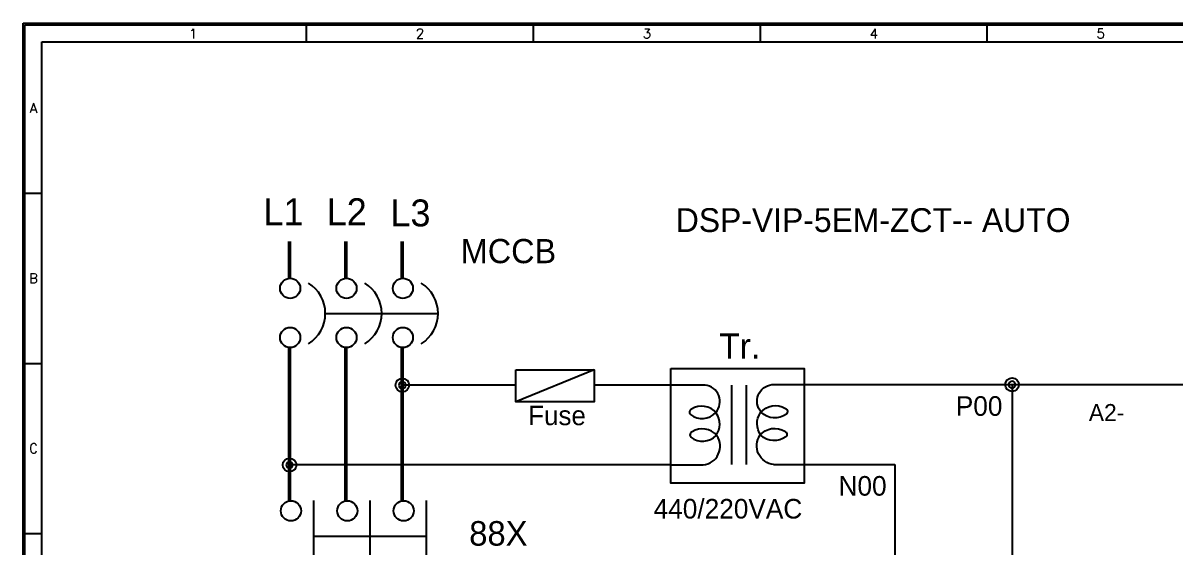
# Model space of a CAD drawing. Header units: millimetres. Extents: x 25 to 865, y 44 to 1047.
# Drawn here: x 457.3 to 660.6, y 841.6 to 934.1 of the extents above; entities that cross this region are included whole.
import ezdxf
from ezdxf.enums import TextEntityAlignment as Align

# ---------------------------------------------------------------- set-up
doc = ezdxf.new("R2010")
doc.units = ezdxf.units.MM
for name, color, linetype in [('20', 2, 'Continuous'), ('30', 3, 'Continuous'), ('4', 133, 'Continuous'), ('70', 7, 'Continuous'), ('ASHADE', 7, 'Continuous')]:
    doc.layers.add(name, color=color, linetype=linetype)
doc.styles.add('ghs', font='NGULIM.TTF')
doc.styles.add('SIMPLEX', font='SIMPLEX')

msp = doc.modelspace()

# ---------------------------------------------------------------- linework, layer by layer
for p, q in [((510.626, 882.907), (530.506, 882.907)), ((611.038, 856.269), (611.038, 732.523)), ((508.548, 843.616), (528.428, 843.616))]:
    msp.add_line(p, q)
at = {"layer": '20', "color": 7}
for p, q in [((460.635, 930.798), (834.035, 930.798)), ((460.635, 692.098), (460.635, 930.798))]:
    msp.add_line(p, q, dxfattribs=at)
at = {"layer": '30', "color": 7}
for p, q in [((507.335, 930.798), (507.335, 934.098)), ((547.335, 930.798), (547.335, 934.098)), ((587.335, 930.798), (587.335, 934.098)), ((627.335, 930.798), (627.335, 934.098)), ((457.335, 904.098), (460.635, 904.098)), ((457.335, 874.098), (460.635, 874.098)), ((457.335, 844.098), (460.635, 844.098))]:
    msp.add_line(p, q, dxfattribs=at)
at = {"layer": '4', "color": 0}
for centre in [(524.204, 870.259), (631.716, 870.345), (504.324, 856.182)]:
    msp.add_circle(centre, 1.2, dxfattribs=at)
at = {"layer": '70', "color": 7}
for p, q in [((457.335, 664.098), (457.335, 934.098)), ((457.335, 934.098), (837.335, 934.098)), ((457.635, 664.398), (457.635, 933.798)), ((457.635, 933.798), (837.035, 933.798))]:
    msp.add_line(p, q, dxfattribs=at)
at = {"layer": 'ASHADE', "color": 7, "linetype": 'ByBlock', "lineweight": 50, "ltscale": 2}
for p, q in [((504.324, 895.576), (504.324, 889.097)), ((514.264, 895.576), (514.264, 889.097)), ((524.204, 895.576), (524.204, 889.097)), ((504.324, 876.883), (504.324, 849.857)), ((514.264, 876.883), (514.264, 849.857)), ((524.204, 876.883), (524.204, 849.857))]:
    msp.add_line(p, q, dxfattribs=at)
at = {"layer": 'ASHADE', "ltscale": 2}
for p, q in [((558.052, 872.973), (544.234, 867.298)), ((544.234, 870.259), (524.204, 870.259)), ((571.536, 870.259), (558.052, 870.259)), ((577.581, 870.259), (571.536, 870.259)), ((582.245, 870.259), (582.245, 856.269)), ((584.836, 870.259), (584.836, 856.269)), ((589.351, 870.345), (595.026, 870.345)), ((595.026, 870.345), (756.794, 870.345)), ((631.716, 870.345), (631.716, 815.061)), ((541.405, 856.182), (504.324, 856.182)), ((571.536, 856.182), (541.405, 856.182)), ((571.536, 856.182), (577.26, 856.182)), ((589.672, 856.269), (611.038, 856.269)), ((508.548, 849.898), (508.548, 837.335)), ((518.488, 849.898), (518.488, 837.335)), ((528.428, 849.898), (528.428, 837.335))]:
    msp.add_line(p, q, dxfattribs=at)
at = {"layer": 'ASHADE'}
msp.add_lwpolyline([(544.234, 872.973), (558.052, 872.973), (558.052, 867.298), (544.234, 867.298)], close=True, dxfattribs=at)
at = {"layer": 'ASHADE', "ltscale": 2}
msp.add_lwpolyline([(571.536, 873.195), (595.026, 873.195), (595.026, 852.987), (571.536, 852.987)], close=True, dxfattribs=at)
for points in [[(577.26, 856.182, 0.5644393), (579.67, 861.332, 0.3776145), (575.282, 862.036, 0.5214253), (575.093, 861.073, 0.3768363), (579.524, 861.364, 0.3151835), (579.568, 865.337, 0.3776145), (575.18, 866.041, 0.5214253), (574.991, 865.077, 0.3826417), (579.481, 865.423, 0.6020814), (577.581, 870.259)], [(589.672, 856.269, -0.5644393), (587.262, 861.418, -0.3776145), (591.65, 862.122, -0.5214253), (591.839, 861.159, -0.3768363), (587.408, 861.45, -0.3151835), (587.364, 865.423, -0.3776145), (591.752, 866.127, -0.5214253), (591.941, 865.164, -0.3826417), (587.451, 865.509, -0.6020814), (589.351, 870.345)]]:
    msp.add_lwpolyline(points, format="xyb", dxfattribs=at)
for centre in [(504.426, 887.322), (514.366, 887.322), (524.306, 887.322), (504.426, 878.658), (514.366, 878.658), (524.306, 878.658), (504.564, 848.095), (514.504, 848.095), (524.444, 848.095)]:
    msp.add_circle(centre, 1.778, dxfattribs=at)
for centre, radius, start, end in [((504.293, 882.907), 6.333, 302.22193, 57.77807), ((514.233, 882.907), 6.333, 302.22193, 57.77807), ((524.173, 882.907), 6.333, 302.22193, 57.77807), ((524.204, 870.259), 0.593, 0, 180), ((524.204, 870.259), 0.593, 180, 0), ((631.716, 870.345), 0.593, 0, 180), ((631.716, 870.345), 0.593, 180, 0), ((504.324, 856.182), 0.593, 0, 180), ((504.324, 856.182), 0.593, 180, 0)]:
    msp.add_arc(centre, radius, start, end, dxfattribs=at)

# ---------------------------------------------------------------- texts
at = {"layer": '30', "color": 7, "style": 'SIMPLEX'}
for s, p in [('1', (487.335, 932.252)), ('2', (527.335, 932.252)), ('3', (567.335, 932.252)), ('4', (607.335, 932.252)), ('5', (647.335, 932.252)), ('A', (459.185, 919.098)), ('B', (459.185, 889.098)), ('C', (459.185, 859.098))]:
    msp.add_text(s, height=1.7, dxfattribs=at).set_placement(p, align=Align.MIDDLE)
at = {"layer": 'ASHADE', "ltscale": 2, "style": 'ghs'}
for s, height, p in [('L1', 4.7416, (499.732, 898.463)), ('L2', 4.7416, (510.874, 898.463)), ('L3', 4.7416, (522.115, 898.251)), ('DSP-VIP-5EM-ZCT-- AUTO', 4.2, (572.429, 897.258)), ('MCCB', 4.2675, (534.519, 891.76)), ('Tr.', 4.4382, (580.068, 874.937)), ('Fuse', 3.414, (546.411, 863.202)), ('A2-', 3, (645.249, 863.925)), ('440/220VAC', 3.4566, (568.511, 846.739)), ('88X', 4.3208, (535.998, 841.961))]:
    msp.add_text(s, height=height, dxfattribs=at).set_placement(p)
at = {"layer": 'ASHADE', "color": 3, "ltscale": 2, "style": 'ghs'}
for s, p in [('P00', (621.79, 864.85)), ('N00', (601.112, 850.773))]:
    msp.add_text(s, height=3.4566, dxfattribs=at).set_placement(p)

doc.saveas('drawing.dxf')
